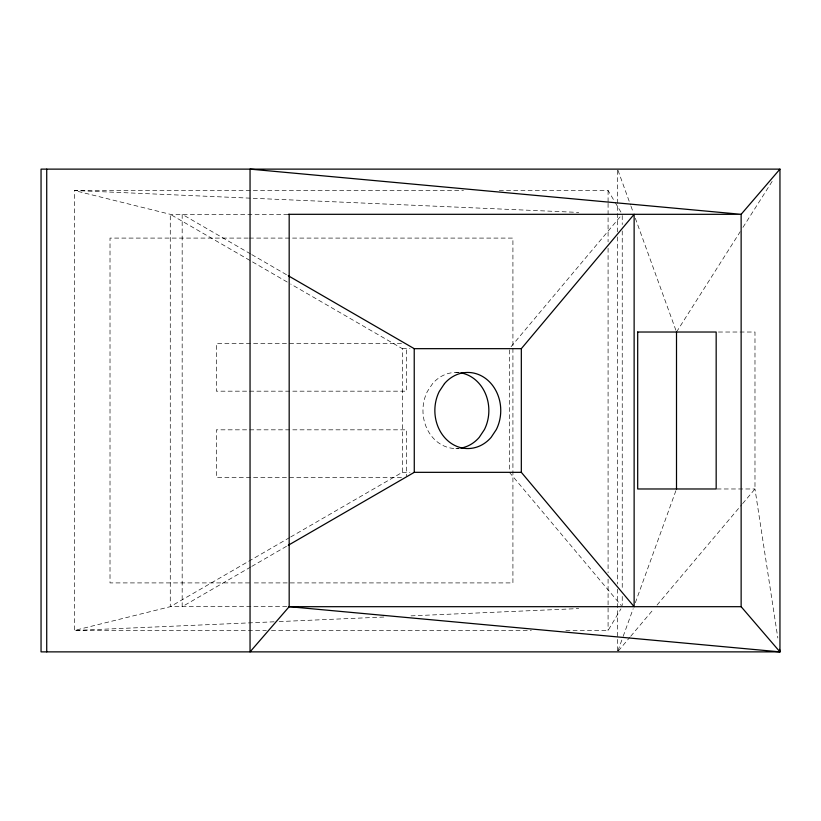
<?xml version="1.0" encoding="UTF-8"?>
<svg xmlns="http://www.w3.org/2000/svg" width="821" height="821" viewBox="0 0 821 821"><rect width="100%" height="100%" fill="white"/><g stroke="black" fill="none" stroke-linecap="round" stroke-linejoin="round"><path stroke-width="0.62" stroke-dasharray="4.11 3.08" d="M290.716 536.955L402.311 472.332L402.341 348.668L290.726 284.045M617.997 650.673L622.759 637.496M623.19 636.306L633.165 608.751M635.331 602.768L676.504 488.977M565.854 630.477L608.084 630.477L620.953 608.854M676.504 332.023L740.214 231.696M742.954 227.376L772.417 180.989M511.052 346.708L621.415 215.287M618.387 650.899L629.902 637.24M630.723 636.265L653.762 608.956M657.057 605.056L741.815 504.587M742.636 503.612L754.981 488.977L754.981 332.023L717.01 332.023M289.608 537.591L170.275 606.688L74.383 630.477L74.383 190.523L463.465 190.523M250.692 567.024L182.17 606.688L182.17 214.312L250.682 253.976M251.801 566.387L287.165 545.914M274.07 621.805L74.383 630.477L266.363 630.477M279.191 621.579L386.712 616.91M411.034 615.863L578.713 608.577M499.301 190.523L608.084 190.523L614.519 201.34M287.904 214.312L170.275 214.312L74.383 190.523L578.713 212.423M248.158 238.09L110.014 238.09L110.014 582.91L250.713 582.91M249.43 238.09L512.92 238.09L512.92 582.91L251.996 582.91M401.49 343.619L216.344 343.619L216.344 391.176L406.59 391.176L406.59 347.375M402.341 348.668L409.987 348.668M455.912 372.447L459.473 372.447M455.912 448.553L459.473 448.553M402.311 472.332L409.966 472.332M401.49 477.381L216.344 477.381L216.344 429.824L406.59 429.824L406.59 476.129M717.01 488.977L754.981 488.977L777.826 637.989M286.786 606.688L170.275 606.688L170.275 214.312L289.618 283.409M271.484 630.477L531.3 630.477M251.79 254.613L287.145 275.086M509.41 472.332L621.415 605.713M615.165 202.418L620.953 212.146M617.997 170.327L630.559 205.055M631 206.256L633.165 212.249M635.331 218.232L676.073 330.822M622.236 215.595L622.236 224.564M622.236 230.978L622.236 590.022M622.236 596.436L622.236 605.405M617.556 170.409L617.556 231.871M617.556 236.992L617.556 584.008M617.556 589.129L617.556 651.874M608.084 190.523L608.084 202.069M608.084 203.351L608.084 241.836M608.084 248.25L608.084 572.75M608.084 579.164L608.084 630.477M509.41 349.941L509.41 471.059M458.364 372.56A38.053 32.953 -90 0 0 432.605 383.592L427.372 391.473A38.053 32.953 -90 0 0 428.008 430.738A38.053 32.953 -90 0 0 458.364 448.44"/><path stroke-width="1.23" d="M676.504 488.977L676.504 332.023M521.325 348.668L634.13 214.312L634.13 606.688L521.325 472.332L521.325 348.668L414.225 348.668L288.253 275.733M779.95 169.126L741.137 214.312L741.137 606.688L779.95 651.874L41.05 651.874L41.05 169.126L779.95 169.126L779.95 651.874L289.177 606.688L250.046 651.874L250.046 169.126L741.137 214.312L288.438 214.312M288.274 545.267L414.277 472.332L521.325 472.332M288.438 606.688L741.137 606.688M779.56 649.349L779.95 651.874M414.225 348.668L414.277 472.332M289.177 214.312L289.177 606.688M46.725 169.126L46.725 651.874M460.817 372.878A38.053 32.953 -90 0 1 484.441 429.527L479.207 437.408A38.053 32.953 -90 0 1 460.817 448.122M637.691 332.023L637.691 488.977L716.169 488.977L716.169 332.023L637.691 332.023M444.5 383.592L439.266 391.473A38.053 32.953 -90 0 0 447.743 440.682A38.053 32.953 -90 0 0 491.102 437.408L496.336 429.527A38.053 32.953 -90 0 0 487.859 380.318A38.053 32.953 -90 0 0 444.5 383.592"/></g></svg>
